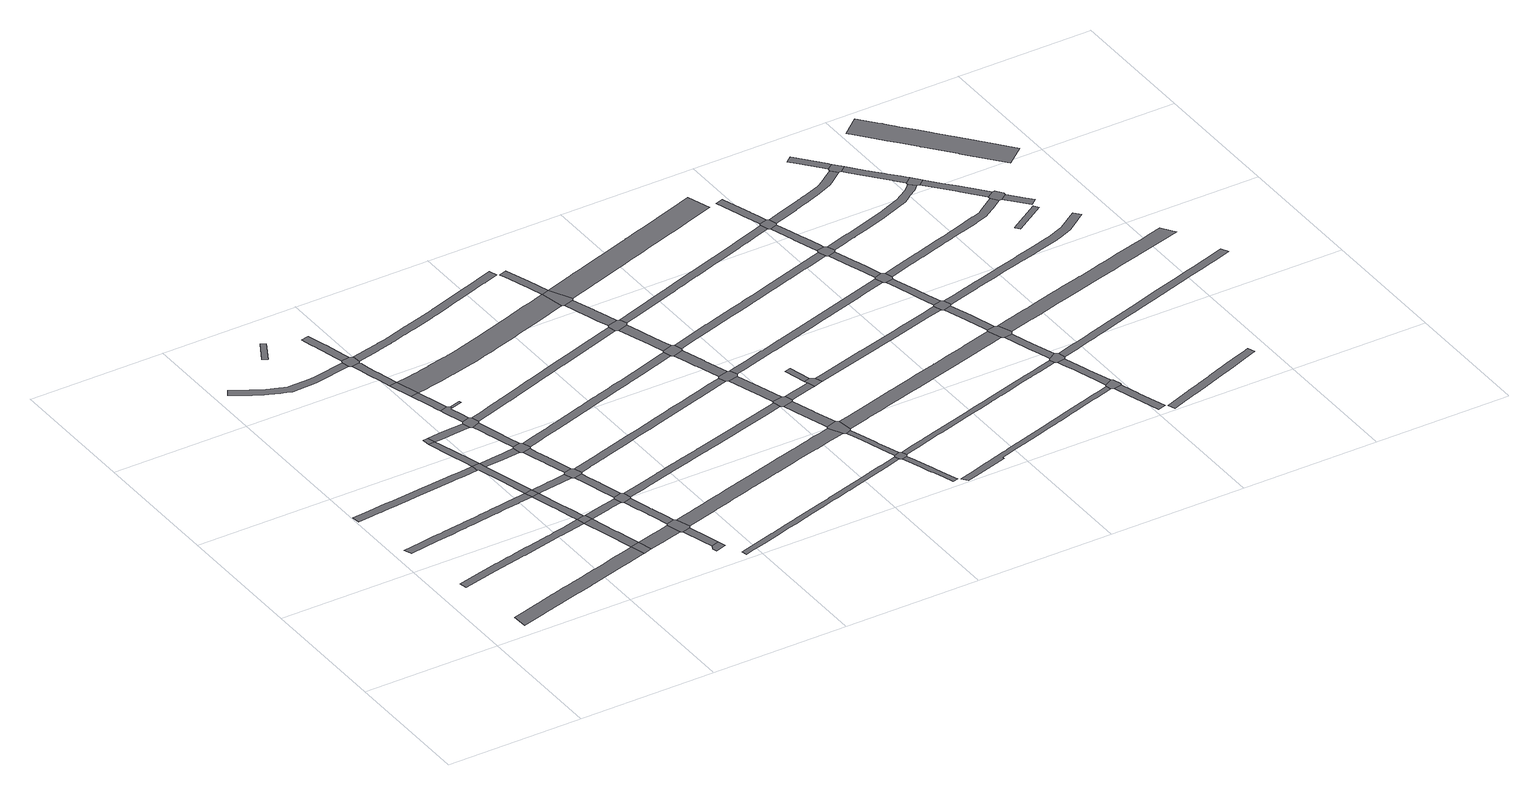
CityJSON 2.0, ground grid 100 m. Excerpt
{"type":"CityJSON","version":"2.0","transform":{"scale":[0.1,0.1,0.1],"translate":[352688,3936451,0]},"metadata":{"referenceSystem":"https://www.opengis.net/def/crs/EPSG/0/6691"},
"CityObjects":{
"road1":{"type":"Road","attributes":{"RoadStructureAttribute.sectionType":"1"},"geometry":[{"type":"MultiSurface","lod":"1","boundaries":[[[0,1,2,3,4,5,6,7,8,9,10,11,12,13,14,15,16,17,18,19,20,21,22,23,24,25,26,27,28,29,30,31,32,33,34,35,36,37,38,39,40,41,42,43,44,45,46]]]}]},
"road2":{"type":"Road","attributes":{"RoadStructureAttribute.sectionType":"1"},"geometry":[{"type":"MultiSurface","lod":"1","boundaries":[[[47,48,49,50,51,52,53,54,55,56,57,58,59,60,61,62,63,64,65,66,67,68,69,70,71,72,73,74,75,76,77,78,79,80,81,82]]]}]},
"road3":{"type":"Road","attributes":{"RoadStructureAttribute.sectionType":"1"},"geometry":[{"type":"MultiSurface","lod":"1","boundaries":[[[83,84,85,86,87,88,89,90,91,92,93,94,95,96,97,98,99,100,101,102,103,104,105,106,107,108,109,110,111,112,113,114,115,116,117,118,119,120,121,122,123,124,125,126]]]}]},
"road4":{"type":"Road","attributes":{"RoadStructureAttribute.sectionType":"1"},"geometry":[{"type":"MultiSurface","lod":"1","boundaries":[[[127,128,129,130,131,132,133,134,135,136,137,138,139,140,141,142,143,144,145,146,147,148,149,150,151,152,153,154,155,156,157,158,159,160,161,162,163,164]]]}]},
"road5":{"type":"Road","attributes":{"RoadStructureAttribute.sectionType":"1"},"geometry":[{"type":"MultiSurface","lod":"1","boundaries":[[[165,166,167,168,169,170,171,172,173,174,175,176,177,178,179,180,181,182,183,184,185,186,187,188,189,190,191]]]}]},
"road6":{"type":"Road","geometry":[{"type":"MultiSurface","lod":"1","boundaries":[[[20,19,192,193]]]}]},
"road7":{"type":"Road","attributes":{"RoadStructureAttribute.sectionType":"1"},"geometry":[{"type":"MultiSurface","lod":"1","boundaries":[[[194,195,196,20,193,197,198,199,200,81]]]}]},
"road8":{"type":"Road","geometry":[{"type":"MultiSurface","lod":"1","boundaries":[[[82,81,200,201,202]]]}]},
"road9":{"type":"Road","attributes":{"RoadStructureAttribute.sectionType":"1"},"geometry":[{"type":"MultiSurface","lod":"1","boundaries":[[[102,203,204,205,82,202,206,207,208]]]}]},
"road10":{"type":"Road","geometry":[{"type":"MultiSurface","lod":"1","boundaries":[[[209,103,102,208,210]]]}]},
"road11":{"type":"Road","attributes":{"RoadStructureAttribute.sectionType":"1"},"geometry":[{"type":"MultiSurface","lod":"1","boundaries":[[[211,164,163,212,213,214,215,209,210,216,217,218]]]}]},
"road12":{"type":"Road","attributes":{"RoadStructureAttribute.sectionType":"1"},"geometry":[{"type":"MultiSurface","lod":"1","boundaries":[[[219,220,221,222,164,211,223,224,225,226]]]}]},
"road13":{"type":"Road","geometry":[{"type":"MultiSurface","lod":"1","boundaries":[[[227,219,226,228]]]}]},
"road14":{"type":"Road","attributes":{"RoadStructureAttribute.sectionType":"1"},"geometry":[{"type":"MultiSurface","lod":"1","boundaries":[[[229,230,231,232]]]}]},
"road15":{"type":"Road","attributes":{"RoadStructureAttribute.sectionType":"1"},"geometry":[{"type":"MultiSurface","lod":"1","boundaries":[[[233,234,235,193,192,236,237,238,239,240,241,242]]]}]},
"road16":{"type":"Road","attributes":{"RoadStructureAttribute.sectionType":"1"},"geometry":[{"type":"MultiSurface","lod":"1","boundaries":[[[243,244,201,200,245,246,247,248]]]}]},
"road17":{"type":"Road","attributes":{"RoadStructureAttribute.sectionType":"1"},"geometry":[{"type":"MultiSurface","lod":"1","boundaries":[[[208,249,250,251,252,253,254,255,256,257,258,259,260,210]]]}]},
"road18":{"type":"Road","geometry":[{"type":"MultiSurface","lod":"1","boundaries":[[[261,262,263,264,211,218,265,266,267,268]]]}]},
"road19":{"type":"Road","attributes":{"RoadStructureAttribute.sectionType":"1"},"geometry":[{"type":"MultiSurface","lod":"1","boundaries":[[[269,270,271,272,273,274,275,276,228,226]]]}]},
"road20":{"type":"Road","geometry":[{"type":"MultiSurface","lod":"1","boundaries":[[[277,278,279,280,281,282]]]}]},
"road21":{"type":"Road","attributes":{"RoadStructureAttribute.sectionType":"1"},"geometry":[{"type":"MultiSurface","lod":"1","boundaries":[[[283,284,285,286,287,280,279]]]}]},
"road22":{"type":"Road","geometry":[{"type":"MultiSurface","lod":"1","boundaries":[[[241,286,285,288,289,290,291,242]]]}]},
"road23":{"type":"Road","attributes":{"RoadStructureAttribute.sectionType":"1"},"geometry":[{"type":"MultiSurface","lod":"1","boundaries":[[[290,292,293,294,295,296,297,298,299,300,301,302,303,304,305,306,307,308,309,310,311,291]]]}]},
"road24":{"type":"Road","geometry":[{"type":"MultiSurface","lod":"1","boundaries":[[[301,300,312,313,314,315,243,248]]]}]},
"road25":{"type":"Road","attributes":{"RoadStructureAttribute.sectionType":"1"},"geometry":[{"type":"MultiSurface","lod":"1","boundaries":[[[314,316,317,318,319,320,321,322,323,324,315]]]}]},
"road26":{"type":"Road","geometry":[{"type":"MultiSurface","lod":"1","boundaries":[[[319,325,326,327,328,254,253,320]]]}]},
"road27":{"type":"Road","attributes":{"RoadStructureAttribute.sectionType":"1"},"geometry":[{"type":"MultiSurface","lod":"1","boundaries":[[[329,330,331,332,333,328,327,334,335,336,337,338,339]]]}]},
"road28":{"type":"Road","geometry":[{"type":"MultiSurface","lod":"1","boundaries":[[[340,339,338,341,342,343,344,261,268]]]}]},
"road29":{"type":"Road","attributes":{"RoadStructureAttribute.sectionType":"1"},"geometry":[{"type":"MultiSurface","lod":"1","boundaries":[[[345,346,347,348,349,350,351,352,353,354,355,356,344,343]]]}]},
"road30":{"type":"Road","geometry":[{"type":"MultiSurface","lod":"1","boundaries":[[[357,358,359,274,273,352,351,360]]]}]},
"road31":{"type":"Road","geometry":[{"type":"MultiSurface","lod":"1","boundaries":[[[361,362,359,358,363,364,365,366,367]]]}]},
"road32":{"type":"Road","attributes":{"RoadStructureAttribute.sectionType":"1"},"geometry":[{"type":"MultiSurface","lod":"1","boundaries":[[[368,369,370,371,372,373,374,361,367]]]}]},
"road33":{"type":"Road","geometry":[{"type":"MultiSurface","lod":"1","boundaries":[[[371,375,376,372]]]}]},
"road34":{"type":"Road","attributes":{"RoadStructureAttribute.sectionType":"1"},"geometry":[{"type":"MultiSurface","lod":"1","boundaries":[[[377,378,379,380,381,382,383,384,385,386,387,388,389,390,376,375]]]}]},
"road35":{"type":"Road","geometry":[{"type":"MultiSurface","lod":"1","boundaries":[[[383,391,392,393,394,395,396,191,190,384]]]}]},
"road36":{"type":"Road","attributes":{"RoadStructureAttribute.sectionType":"1"},"geometry":[{"type":"MultiSurface","lod":"1","boundaries":[[[397,398,399,400,401,402,403,404,405,406,407,408,409,396,395]]]}]},
"road37":{"type":"Road","geometry":[{"type":"MultiSurface","lod":"1","boundaries":[[[365,410,411,366]]]}]},
"road38":{"type":"Road","attributes":{"RoadStructureAttribute.sectionType":"1"},"geometry":[{"type":"MultiSurface","lod":"1","boundaries":[[[412,413,414,415,416,417,418,419,420,421,422,423,424,425,426,427,428,429,430,431,432,433,434,435,436,437,438,439,440,441,442,375,371,443,444,445,446,447,448,449,450,451,452,453,454,455,456,457,458,459,460,461,462,463,464,465,466,467]]]}]},
"road39":{"type":"Road","attributes":{"RoadStructureAttribute.sectionType":"1"},"geometry":[{"type":"MultiSurface","lod":"1","boundaries":[[[468,469,470,471,472,473,474,475,476,477,478,479,480,481,482,483,484,485,486,487,488,489,490,491,492,493,494,495,496,497,498,499,500,501,502,503,357,360]]]}]},
"road40":{"type":"Road","attributes":{"RoadStructureAttribute.sectionType":"1"},"geometry":[{"type":"MultiSurface","lod":"1","boundaries":[[[504,505,506,507,508,509,510,511,512,513,514,515,516,517,518,519,520,521,522,523,524,525,526,527,528,529,530,531,532,533,534,535,536,537,538,539,540,541,542,543,342,341]]]}]},
"road41":{"type":"Road","attributes":{"RoadStructureAttribute.sectionType":"1"},"geometry":[{"type":"MultiSurface","lod":"1","boundaries":[[[544,545,546,547,548,549,550,551,552,553,554,555,556,557,558,559,326,325,560,561,562,563,564,565,566,567,568,569,570,571,572,573,574,575,576,577,578,579,580,581,582]]]}]},
"road42":{"type":"Road","attributes":{"RoadStructureAttribute.sectionType":"1"},"geometry":[{"type":"MultiSurface","lod":"1","boundaries":[[[312,583,584,585,586,587,588,589,590,591,592,593,594,595,596,597,598,599,600,601,602,603,604,605,606,607,608,609,610,611,612,613,614,615,616,617,618,313]]]}]},
"road43":{"type":"Road","attributes":{"RoadStructureAttribute.sectionType":"1"},"geometry":[{"type":"MultiSurface","lod":"1","boundaries":[[[619,620,621,622,623,624,625,626,627,628,629,630,631,632,633,634,635,636,637,638,639,393,392,640,641,642,643,644,645,646,647,648,649,650,651,652,653,654,655,656,657,658,659,660,661,662,663,664,665]]]}]},
"road44":{"type":"Road","attributes":{"RoadStructureAttribute.sectionType":"1"},"geometry":[{"type":"MultiSurface","lod":"1","boundaries":[[[666,667,668,669,670,671,672,673,674,675,676,677,678,679,680,681,682,683,684,685,686,687,688,689,690,691,692,693,694,695,289,288,696,697,698,699,700,701,702,703,704,705,706,707,708,709,710,711,712,713,714,715,716,717,718,719,720,721]]]}]},
"road45":{"type":"Road","attributes":{"RoadStructureAttribute.sectionType":"1"},"geometry":[{"type":"MultiSurface","lod":"1","boundaries":[[[722,723,724,725,726,727,728,729,730,731,732,733,734,735,736,737,738,739,740,741,742,743,744,745,746,747,748,749,750,751,752,753,754,755,756,757,758,759,760,761,762,763,764,765,766,767,768]]]}]},
"road46":{"type":"Road","attributes":{"RoadStructureAttribute.sectionType":"1"},"geometry":[{"type":"MultiSurface","lod":"1","boundaries":[[[769,770,771,772,773,774,775,776,777,467,778]]]}]},
"road47":{"type":"Road","attributes":{"RoadStructureAttribute.sectionType":"1"},"geometry":[{"type":"MultiSurface","lod":"1","boundaries":[[[779,780,781,782,783,784,785,786,787,788,789,790,791,792,793]]]}]},
"road48":{"type":"Road","geometry":[{"type":"MultiSurface","lod":"1","boundaries":[[[792,794,778,467,466,793]]]}]},
"road49":{"type":"Road","geometry":[{"type":"MultiSurface","lod":"1","boundaries":[[[785,784,486,485,795,796,797,798]]]}]},
"road50":{"type":"Road","attributes":{"RoadStructureAttribute.sectionType":"1"},"geometry":[{"type":"MultiSurface","lod":"1","boundaries":[[[799,800,801,802,803,804,805,806,796,795,807,808,809]]]}]},
"road51":{"type":"Road","geometry":[{"type":"MultiSurface","lod":"1","boundaries":[[[810,799,809,522,521,811,812,813]]]}]},
"road52":{"type":"Road","attributes":{"RoadStructureAttribute.sectionType":"1"},"geometry":[{"type":"MultiSurface","lod":"1","boundaries":[[[814,815,816,817,818,819,820,821,822,823,812,811]]]}]},
"road53":{"type":"Road","geometry":[{"type":"MultiSurface","lod":"1","boundaries":[[[581,824,825,826,827,819,818,582]]]}]},
"road54":{"type":"Road","attributes":{"RoadStructureAttribute.sectionType":"1"},"geometry":[{"type":"MultiSurface","lod":"1","boundaries":[[[828,825,824,829,830,831,832,833]]]}]},
"road55":{"type":"Road","geometry":[{"type":"MultiSurface","lod":"1","boundaries":[[[834,835,833,832,602,601,836,837]]]}]},
"road56":{"type":"Road","geometry":[{"type":"MultiSurface","lod":"1","boundaries":[[[838,839,840,841,842,843,666,721]]]}]},
"road57":{"type":"Road","attributes":{"RoadStructureAttribute.sectionType":"1"},"geometry":[{"type":"MultiSurface","lod":"1","boundaries":[[[844,845,837,836,846,847,848,849,850,851,852,853,843,842]]]}]},
"road58":{"type":"Road","attributes":{"RoadStructureAttribute.sectionType":"1"},"geometry":[{"type":"MultiSurface","lod":"1","boundaries":[[[854,855,856,857,858,839,838,859,860,861,862,863,864,865]]]}]},
"road59":{"type":"Road","geometry":[{"type":"MultiSurface","lod":"1","boundaries":[[[866,865,864,745,744,867,868,869]]]}]},
"road60":{"type":"Road","attributes":{"RoadStructureAttribute.sectionType":"1"},"geometry":[{"type":"MultiSurface","lod":"1","boundaries":[[[867,870,871,872,873,874,875,876,877,878,879,880,881,868]]]}]},
"road61":{"type":"Road","attributes":{"RoadStructureAttribute.sectionType":"1"},"geometry":[{"type":"MultiSurface","lod":"1","boundaries":[[[882,883,884,885,886,887,835,834]]]}]},
"road62":{"type":"Road","geometry":[{"type":"MultiSurface","lod":"1","boundaries":[[[888,889,890,891]]]}]},
"road63":{"type":"Road","geometry":[{"type":"MultiSurface","lod":"1","boundaries":[[[885,884,892,893,888,891]]]}]},
"road64":{"type":"Road","attributes":{"RoadStructureAttribute.sectionType":"1"},"geometry":[{"type":"MultiSurface","lod":"1","boundaries":[[[894,895,896,897,898,899,900,901,902,903,904,905,906,907,908,909,910,911,912,913,914,915,916,917,918,919,920,921,922,778,794,923,924,925,926,927,928,929,930,931,932,933,934,935,936,937,938,939,940,941,942,943]]]}]},
"road65":{"type":"Road","attributes":{"RoadStructureAttribute.sectionType":"1"},"geometry":[{"type":"MultiSurface","lod":"1","boundaries":[[[797,944,945,946,947,948,949,950,951,952,953,954,955,956,957,958,959,960,961,962,963,964,965,966,967,968,969,970,971,972,973,974,975,976,977,978,979,980,981,982,983,984,985,986,987,988,798]]]}]},
"road66":{"type":"Road","attributes":{"RoadStructureAttribute.sectionType":"1"},"geometry":[{"type":"MultiSurface","lod":"1","boundaries":[[[989,990,991,992,993,994,995,996,997,998,999,1000,1001,1002,1003,1004,1005,1006,1007,1008,1009,1010,1011,1012,1013,1014,1015,1016,1017,1018,1019,1020,1021,1022,1023,1024,1025,1026,1027,810,813]]]}]},
"road67":{"type":"Road","attributes":{"RoadStructureAttribute.sectionType":"1"},"geometry":[{"type":"MultiSurface","lod":"1","boundaries":[[[1028,1029,1030,1031,1032,1033,1034,1035,1036,827,826,1037,1038,1039,1040,1041,1042,1043,1044,1045,1046,1047,1048,1049,1050,1051]]]}]},
"road68":{"type":"Road","attributes":{"RoadStructureAttribute.sectionType":"1"},"geometry":[{"type":"MultiSurface","lod":"1","boundaries":[[[1052,1053,1054,1055,1056,1057,1058,1059,1060,1061,1062,1063,1064,1065,1066,1067,1068,841,840,1069,1070,1071,1072,1073,1074,1075,1076,1077,1078,1079,1080,1081,1082,1083,1084,1085,1086,1087,1088,1089,1090]]]}]},
"road69":{"type":"Road","attributes":{"RoadStructureAttribute.sectionType":"1"},"geometry":[{"type":"MultiSurface","lod":"1","boundaries":[[[1091,1092,1093,1094,1095,1096,1097,1098,1099,1100,1101,1102,1103,1104,1105,1106,1107,1108,1109,866,869,1110,1111,1112,1113,1114,1115,1116,1117,1118,1119,1120,1121,1122,1123,1124,1125,1126,1127,1128,1129,1130,1131]]]}]},
"road70":{"type":"Road","attributes":{"RoadStructureAttribute.sectionType":"1"},"geometry":[{"type":"MultiSurface","lod":"1","boundaries":[[[1132,1133,1134,1135,1136,1137,1138,1139,1140,1141,1142,1143,1144,1145,1146,1147,1148,1149,1150,1151,1152,1153,1154,1155,1156,1157,1158,1159,1160,1161,1162,1163,1164,1165,1166,1167,1168,1169,1170,1171,1172,1173,1174,1175,1176,1177,1178,1179,1180,1181,1182,1183,1184,1185,1186]]]}]},
"road71":{"type":"Road","attributes":{"RoadStructureAttribute.sectionType":"1"},"geometry":[{"type":"MultiSurface","lod":"1","boundaries":[[[1187,1188,1189,1190,1191,1192,1193,1194,1195,1196,1197,1198,1199,1200,1201,1202,1203,1204,1205,1206,1207,1208,1209,1210,893,892]]]}]},
"road72":{"type":"Road","attributes":{"RoadStructureAttribute.sectionType":"1"},"geometry":[{"type":"MultiSurface","lod":"1","boundaries":[[[1211,1212,1213,1214,1215,1216,1217,1218,1219,1220,1221,1222,1223,1224,1225]]]}]},
"road73":{"type":"Road","geometry":[{"type":"MultiSurface","lod":"1","boundaries":[[[1226,1227,1217,1216,968,967,1228,1229]]]}]},
"road74":{"type":"Road","attributes":{"RoadStructureAttribute.sectionType":"1"},"geometry":[{"type":"MultiSurface","lod":"1","boundaries":[[[1230,1231,1232,1233,1229,1228,1234,1235,1236,1237,1238]]]}]},
"road75":{"type":"Road","geometry":[{"type":"MultiSurface","lod":"1","boundaries":[[[1237,1239,1012,1011,1240,1241,1242,1243,1238]]]}]},
"road76":{"type":"Road","attributes":{"RoadStructureAttribute.sectionType":"1"},"geometry":[{"type":"MultiSurface","lod":"1","boundaries":[[[1244,1245,1246,1241,1240,1247,1248,1249,1250,1251]]]}]},
"road77":{"type":"Road","geometry":[{"type":"MultiSurface","lod":"1","boundaries":[[[1252,1251,1250,1028,1051,1253,1254,1255,1256]]]}]},
"road78":{"type":"Road","attributes":{"RoadStructureAttribute.sectionType":"1"},"geometry":[{"type":"MultiSurface","lod":"1","boundaries":[[[1257,1258,1259,1260,1261,1254,1253,1262,1263,1264,1265,1266]]]}]},
"road79":{"type":"Road","geometry":[{"type":"MultiSurface","lod":"1","boundaries":[[[1195,1194,1267,1268,1269,1270,1271,1257,1266]]]}]},
"road80":{"type":"Road","attributes":{"RoadStructureAttribute.sectionType":"1"},"geometry":[{"type":"MultiSurface","lod":"1","boundaries":[[[1272,1273,1274,1268,1267,1275,1276,1277,1278,1279]]]}]},
"road81":{"type":"Road","attributes":{"RoadStructureAttribute.sectionType":"1"},"geometry":[{"type":"MultiSurface","lod":"1","boundaries":[[[1280,1281,1282,1283,1284,1285,1286,1287,1288,1289]]]}]},
"road82":{"type":"Road","geometry":[{"type":"MultiSurface","lod":"1","boundaries":[[[1089,1283,1282,1290,1291,1292,1272,1279,1090]]]}]},
"road83":{"type":"Road","attributes":{"RoadStructureAttribute.sectionType":"1"},"geometry":[{"type":"MultiSurface","lod":"1","boundaries":[[[1293,1294,1295,1296,1297,1298,1299,1300,1301,1302,1303,1304,1305,1306,1307,1308,1309,1310,1311,1312]]]}]},
"road84":{"type":"Road","geometry":[{"type":"MultiSurface","lod":"1","boundaries":[[[1311,1313,1314,1315,1289,1288,1091,1131,1316,1312]]]}]},
"road85":{"type":"Road","geometry":[{"type":"MultiSurface","lod":"1","boundaries":[[[1317,1303,1302,1162,1161,1318,1319,1320]]]}]},
"road86":{"type":"Road","attributes":{"RoadStructureAttribute.sectionType":"1"},"geometry":[{"type":"MultiSurface","lod":"1","boundaries":[[[1321,1322,1323,1324,1325,1326,1319,1318]]]}]},
"road87":{"type":"Road","attributes":{"RoadStructureAttribute.sectionType":"1"},"geometry":[{"type":"MultiSurface","lod":"1","boundaries":[[[1327,1328,1329,1330,1331,1332,1333,1334,1335,1336,1337,1338,1339,1340,1227,1226,1341,1342,1343,1344,1345,1346,1347,1348,1349,1350,1351,1352,1353,1354,1355]]]}]},
"road88":{"type":"Road","attributes":{"RoadStructureAttribute.sectionType":"1"},"geometry":[{"type":"MultiSurface","lod":"1","boundaries":[[[1356,1357,1358,1359,1360,1361,1362,1363,1364,1365,1366,1367,1368,1369,1370,1371,1243,1242,1372,1373,1374,1375,1376,1377,1378,1379,1380,1381,1382,1383,1384,1385,1386,1387]]]}]},
"road89":{"type":"Road","attributes":{"RoadStructureAttribute.sectionType":"1"},"geometry":[{"type":"MultiSurface","lod":"1","boundaries":[[[1388,1389,1390,1391,1392,1393,1394,1395,1396,1397,1398,1399,1400,1401,1402,1403,1404,1405,1406,1407,1408,1409,1410,1411,1412,1413,1414,1415]]]}]},
"road90":{"type":"Road","attributes":{"RoadStructureAttribute.sectionType":"1"},"geometry":[{"type":"MultiSurface","lod":"1","boundaries":[[[1416,1417,1418,1419,1420,1421,1422,1423,1424,1425,1426,1427,1428,1429,1430,1431,1432,1433,1434,1435,1436,1437,1438,1439,1440,1441,1442,1443,1444,1445,1446,1447,1448,1449,1450,1451,1452,1453,1454,1455,1456,1457,1458,1459,1460,1461,1256,1255]]]}]},
"road91":{"type":"Road","attributes":{"RoadStructureAttribute.sectionType":"1"},"geometry":[{"type":"MultiSurface","lod":"1","boundaries":[[[1462,1463,1464,1465,1466,1467]]]}]},
"road92":{"type":"Road","attributes":{"RoadStructureAttribute.sectionType":"1"},"geometry":[{"type":"MultiSurface","lod":"1","boundaries":[[[1269,1468,1469,1470,1471,1472,1473,1474,1475,1476,1477,1478,1479,1480,1481,1482,1483,1484,1485,1486,1487,1488,1489,1490,1491,1492,1493,1494,1495,1496,1497,1498,1499,1500,1501,1502,1503,1504,1505,1506,1507,1270]]]}]},
"road93":{"type":"Road","geometry":[{"type":"MultiSurface","lod":"1","boundaries":[[[1355,1354,1508,1509,1510,1462,1467]]]}]},
"road94":{"type":"Road","attributes":{"RoadStructureAttribute.sectionType":"1"},"geometry":[{"type":"MultiSurface","lod":"1","boundaries":[[[1291,1511,1512,1513,1514,1515,1516,1517,1518,1519,1520,1521,1522,1523,1524,1525,1526,1527,1528,1529,1530,1531,1532,1533,1534,1535,1536,1537,1538,1539,1540,1541,1542,1543,1544,1545,1546,1547,1548,1549,1550,1551,1552,1553,1554,1555,1556,1557,1558,1559,1560,1561,1562,1563,1564,1565,1566,1567,1292]]]}]},
"road95":{"type":"Road","attributes":{"RoadStructureAttribute.sectionType":"1"},"geometry":[{"type":"MultiSurface","lod":"1","boundaries":[[[1568,1569,1570,1571,1572,1573,1574,1575,1576,1509,1508,1577,1578,1579,1580,1581,1582,1583]]]}]},
"road96":{"type":"Road","attributes":{"RoadStructureAttribute.sectionType":"1"},"geometry":[{"type":"MultiSurface","lod":"1","boundaries":[[[1584,1585,1586,1587,1588,1589,1590,1591,1592,1593,1594,1595,1596,1597,1598,1599,1600,1601,1602,1603,1314,1313,1604,1605,1606,1607,1608,1609,1610,1611,1612,1613,1614,1615,1616,1617,1618,1619,1620,1621,1622,1623,1624,1625,1626,1627,1628]]]}]},
"road97":{"type":"Road","geometry":[{"type":"MultiSurface","lod":"1","boundaries":[[[1582,1629,1356,1387,1630,1631,1583]]]}]},
"road98":{"type":"Road","attributes":{"RoadStructureAttribute.sectionType":"1"},"geometry":[{"type":"MultiSurface","lod":"1","boundaries":[[[1632,1633,1634,1631,1630,1635,1636,1637,1638]]]}]},
"road99":{"type":"Road","attributes":{"RoadStructureAttribute.sectionType":"1"},"geometry":[{"type":"MultiSurface","lod":"1","boundaries":[[[1639,1640,1641,1642,1643,1644]]]}]},
"road100":{"type":"Road","geometry":[{"type":"MultiSurface","lod":"1","boundaries":[[[1637,1437,1436,1645,1646,1647,1648,1638]]]}]},
"road101":{"type":"Road","attributes":{"RoadStructureAttribute.sectionType":"1"},"geometry":[{"type":"MultiSurface","lod":"1","boundaries":[[[1649,1650,1646,1645,1651,1652]]]}]},
"road102":{"type":"Road","attributes":{"RoadStructureAttribute.sectionType":"1"},"geometry":[{"type":"MultiSurface","lod":"1","boundaries":[[[1653,1654,1655,1656,1657,1658,1659,1660,1661,1662,1663,1664,1665,1666,1667,1668,1669,1670,1671,1672,1673,1674,1675,1676,1677,1678,1679,1680,1681,1682,1683,1684,1685,1686,1687,1688,1689,1690,1691,1692]]]}]}
},
"vertices":[
[455,155,0],[463,157,0],[540,178,0],[552,181,0],[615,198,0],[620,200,0],[755,236,0],[766,239,0],[783,244,0],[882,270,0],[883,271,0],[911,278,0],[971,294,0],[1028,310,0],[1159,346,0],[1179,352,0],[1219,362,0],[1273,377,0],[1353,399,0],[1361,401,0],[1332,507,0],[1312,502,0],[1245,483,0],[1165,462,0],[1152,458,0],[1150,458,0],[1065,434,0],[1001,417,0],[992,415,0],[972,410,0],[917,395,0],[913,394,0],[852,377,0],[802,363,0],[798,362,0],[752,350,0],[745,348,0],[718,340,0],[629,316,0],[614,312,0],[538,291,0],[532,290,0],[511,284,0],[459,270,0],[360,243,0],[270,218,0],[274,105,0],
[1104,936,0],[1102,936,0],[1089,933,0],[1004,914,0],[1003,913,0],[978,907,0],[941,900,0],[911,894,0],[788,868,0],[769,864,0],[767,864,0],[758,862,0],[681,846,0],[674,844,0],[636,836,0],[598,827,0],[576,822,0],[521,810,0],[494,804,0],[471,798,0],[359,772,0],[180,728,0],[190,673,0],[453,733,0],[688,786,0],[702,789,0],[708,790,0],[858,824,0],[948,844,0],[963,847,0],[977,851,0],[1026,859,0],[1027,859,0],[1086,872,0],[1225,901,0],[1209,961,0],
[317,1223,0],[436,1240,0],[438,1241,0],[510,1251,0],[531,1254,0],[551,1257,0],[583,1262,0],[623,1268,0],[699,1279,0],[716,1281,0],[777,1291,0],[797,1294,0],[803,1295,0],[816,1296,0],[899,1309,0],[908,1310,0],[983,1319,0],[994,1321,0],[997,1321,0],[1107,1339,0],[1087,1396,0],[984,1380,0],[983,1380,0],[965,1378,0],[915,1370,0],[889,1366,0],[807,1355,0],[784,1351,0],[716,1341,0],[687,1337,0],[633,1329,0],[605,1325,0],[584,1322,0],[571,1320,0],[518,1312,0],[418,1297,0],[388,1293,0],[364,1289,0],[321,1283,0],[267,1275,0],[229,1269,0],[226,1269,0],[86,1248,0],[107,1192,0],
[946,1836,0],[935,1835,0],[928,1835,0],[881,1830,0],[824,1824,0],[812,1823,0],[740,1816,0],[655,1807,0],[618,1804,0],[575,1799,0],[541,1796,0],[466,1788,0],[339,1775,0],[319,1773,0],[276,1768,0],[186,1759,0],[114,1751,0],[9,1740,0],[15,1682,0],[130,1694,0],[180,1699,0],[197,1701,0],[230,1704,0],[258,1707,0],[267,1708,0],[319,1713,0],[336,1715,0],[390,1720,0],[412,1722,0],[480,1729,0],[621,1744,0],[770,1759,0],[778,1760,0],[804,1763,0],[833,1766,0],[868,1770,0],[975,1782,0],[971,1839,0],
[690,3254,0],[636,3244,0],[476,3243,0],[468,3245,0],[416,3263,0],[415,3263,0],[332,3292,0],[324,3295,0],[249,3341,0],[244,3344,0],[242,3345,0],[121,3417,0],[89,3364,0],[157,3323,0],[209,3293,0],[222,3284,0],[255,3265,0],[260,3262,0],[288,3245,0],[315,3235,0],[389,3207,0],[405,3200,0],[451,3184,0],[464,3179,0],[643,3185,0],[923,3238,0],[908,3296,0],
[1428,420,0],[1400,526,0],
[1274,723,0],[1279,705,0],[1328,525,0],[1379,601,0],[1353,699,0],[1347,722,0],[1294,917,0],
[1278,976,0],[1269,974,0],
[1155,1161,0],[1158,1150,0],[1192,1024,0],[1241,1073,0],[1216,1161,0],[1163,1348,0],
[1091,1396,0],[1146,1404,0],
[1028,1843,0],[987,1783,0],[1039,1589,0],[1041,1581,0],[1073,1463,0],[1118,1504,0],[1093,1596,0],[1040,1786,0],
[873,2202,0],[922,2022,0],[922,2021,0],[956,1895,0],[1001,1935,0],[974,2026,0],[932,2169,0],[921,2207,0],
[867,2262,0],[905,2265,0],
[494,3600,0],[529,3581,0],[616,3738,0],[581,3759,0],
[1585,576,0],[1536,563,0],[1492,551,0],[1523,445,0],[1539,450,0],[1556,454,0],[1566,457,0],[1592,464,0],[1690,491,0],[1661,597,0],
[1538,1037,0],[1410,1007,0],[1397,941,0],[1427,949,0],[1479,962,0],[1553,980,0],
[1177,1349,0],[1179,1350,0],[1306,1369,0],[1352,1376,0],[1438,1390,0],[1420,1447,0],[1342,1435,0],[1333,1434,0],[1290,1427,0],[1284,1427,0],[1255,1422,0],[1161,1407,0],
[1304,1873,0],[1172,1858,0],[1169,1857,0],[1042,1845,0],[1058,1788,0],[1176,1801,0],[1185,1801,0],[1313,1814,0],
[944,2207,0],[993,2210,0],[1074,2217,0],[1075,2217,0],[1199,2229,0],[1182,2288,0],[1061,2279,0],[994,2274,0],
[1792,186,0],[1850,206,0],[1833,264,0],[1775,244,0],[1760,213,0],[1769,179,0],
[1826,285,0],[1807,352,0],[1766,496,0],[1706,479,0],[1753,318,0],
[1777,516,0],[1743,619,0],[1729,630,0],[1671,614,0],
[1709,700,0],[1683,795,0],[1679,808,0],[1678,809,0],[1677,815,0],[1666,851,0],[1656,885,0],[1651,902,0],[1628,984,0],[1570,969,0],[1598,865,0],[1599,863,0],[1600,857,0],[1602,852,0],[1613,818,0],[1620,793,0],[1621,791,0],[1625,776,0],[1627,771,0],[1642,717,0],
[1636,1000,0],[1621,1057,0],[1606,1068,0],[1547,1054,0],
[1561,1235,0],[1559,1242,0],[1530,1338,0],[1514,1391,0],[1455,1379,0],[1479,1293,0],[1498,1226,0],[1500,1219,0],[1511,1180,0],
[1525,1409,0],[1507,1467,0],[1490,1476,0],[1431,1464,0],
[1358,1721,0],[1378,1652,0],[1383,1633,0],[1390,1612,0],[1415,1523,0],[1441,1649,0],[1439,1656,0],[1436,1667,0],[1408,1765,0],[1394,1816,0],[1335,1803,0],
[1318,1815,0],[1404,1833,0],[1385,1890,0],[1371,1903,0],[1314,1890,0],
[1341,2004,0],[1321,2075,0],[1316,2093,0],[1314,2101,0],[1297,2160,0],[1288,2194,0],[1275,2240,0],[1217,2216,0],[1237,2147,0],[1258,2076,0],[1264,2055,0],[1286,1984,0],
[1269,2314,0],[1252,2323,0],[1194,2306,0],[1285,2256,0],
[1143,2491,0],[1152,2458,0],[1234,2388,0],[1211,2474,0],[1224,2478,0],[1219,2497,0],[1202,2507,0],
[1193,2533,0],[1178,2591,0],[1177,2591,0],[1135,2742,0],[1076,2733,0],[1118,2581,0],[1135,2518,0],
[1082,2916,0],[1023,2907,0],
[1040,3080,0],[1039,3083,0],[1033,3108,0],[1024,3146,0],[1021,3158,0],[1005,3223,0],[1000,3237,0],[940,3226,0],[962,3141,0],[964,3136,0],[980,3072,0],[981,3070,0],[982,3064,0],[1003,2994,0],
[1006,3244,0],[1010,3253,0],[1006,3317,0],[997,3314,0],[978,3324,0],[918,3313,0],
[970,3355,0],[952,3430,0],[930,3517,0],[921,3553,0],[890,3671,0],[831,3656,0],[850,3580,0],[853,3570,0],[860,3540,0],[870,3502,0],[872,3493,0],[876,3479,0],[905,3364,0],
[1307,2500,0],[1302,2519,0],
[2372,3272,0],[2305,3250,0],[2242,3230,0],[2205,3219,0],[2200,3217,0],[2110,3188,0],[2033,3162,0],[2027,3160,0],[1937,3132,0],[1930,3130,0],[1923,3128,0],[1916,3125,0],[1913,3125,0],[1807,3091,0],[1786,3084,0],[1783,3083,0],[1755,3075,0],[1614,3034,0],[1600,3029,0],[1533,3013,0],[1530,3012,0],[1496,3002,0],[1489,3001,0],[1394,2979,0],[1353,2970,0],[1352,2969,0],[1283,2954,0],[1264,2950,0],[1263,2950,0],[1227,2943,0],[1178,2933,0],[1213,2756,0],[1239,2762,0],[1320,2778,0],[1335,2781,0],[1433,2803,0],[1437,2804,0],[1539,2827,0],[1545,2829,0],[1562,2833,0],[1648,2855,0],[1708,2874,0],[1718,2877,0],[1775,2893,0],[1799,2900,0],[1852,2916,0],[1860,2919,0],[1995,2961,0],[2032,2972,0],[2090,2991,0],[2182,3021,0],[2229,3035,0],[2243,3039,0],[2427,3100,0],[2445,3106,0],[2413,3285,0],
[1370,2284,0],[1392,2291,0],[1440,2307,0],[1507,2329,0],[1570,2350,0],[1581,2353,0],[1706,2394,0],[1814,2429,0],[1850,2441,0],[1932,2468,0],[1970,2480,0],[2082,2517,0],[2095,2521,0],[2124,2530,0],[2330,2597,0],[2343,2601,0],[2551,2669,0],[2580,2678,0],[2566,2736,0],[2479,2709,0],[2393,2681,0],[2257,2638,0],[2171,2610,0],[2053,2572,0],[1949,2538,0],[1913,2526,0],[1820,2495,0],[1801,2489,0],[1720,2462,0],[1634,2436,0],[1542,2404,0],[1537,2402,0],[1498,2390,0],[1491,2388,0],[1437,2370,0],[1365,2346,0],
[1480,1856,0],[1527,1871,0],[1529,1872,0],[1570,1885,0],[1666,1914,0],[1733,1935,0],[2015,2024,0],[2022,2026,0],[2070,2040,0],[2131,2059,0],[2230,2089,0],[2330,2120,0],[2333,2121,0],[2364,2131,0],[2488,2169,0],[2491,2170,0],[2586,2200,0],[2724,2243,0],[2706,2301,0],[2663,2288,0],[2422,2213,0],[2420,2213,0],[2298,2175,0],[2240,2157,0],[2202,2145,0],[2196,2143,0],[2091,2111,0],[2080,2107,0],[2052,2099,0],[1958,2069,0],[1951,2067,0],[1919,2057,0],[1915,2056,0],[1686,1985,0],[1683,1984,0],[1641,1971,0],[1608,1960,0],[1589,1954,0],[1552,1943,0],[1471,1917,0],
[2735,1832,0],[2651,1806,0],[2593,1788,0],[2591,1788,0],[2499,1761,0],[2403,1733,0],[2349,1715,0],[2267,1691,0],[2185,1667,0],[2167,1662,0],[2165,1662,0],[2093,1639,0],[1991,1610,0],[1803,1555,0],[1770,1545,0],[1725,1531,0],[1600,1431,0],[1601,1432,0],[1658,1449,0],[1723,1468,0],[1725,1468,0],[1740,1473,0],[1757,1478,0],[1835,1501,0],[1928,1528,0],[1968,1541,0],[1971,1542,0],[2067,1571,0],[2158,1597,0],[2160,1597,0],[2203,1611,0],[2252,1625,0],[2261,1628,0],[2347,1654,0],[2611,1732,0],[2624,1736,0],[2804,1789,0],[2863,1806,0],[2846,1863,0],
[1747,1031,0],[1826,1053,0],[1837,1056,0],[1932,1082,0],[2010,1103,0],[2012,1104,0],[2090,1125,0],[2168,1146,0],[2218,1160,0],[2311,1185,0],[2325,1189,0],[2386,1206,0],[2457,1225,0],[2466,1228,0],[2578,1258,0],[2652,1279,0],[2766,1310,0],[2880,1341,0],[3004,1375,0],[2988,1433,0],[2933,1418,0],[2539,1310,0],[2309,1247,0],[2293,1243,0],[2281,1239,0],[2197,1217,0],[2176,1211,0],[2155,1206,0],[2083,1186,0],[2065,1181,0],[1996,1162,0],[1970,1155,0],[1948,1149,0],[1930,1144,0],[1919,1141,0],[1790,1105,0],
[2266,3687,0],[2148,3649,0],[2044,3615,0],[2041,3614,0],[2038,3613,0],[1952,3584,0],[1890,3565,0],[1810,3539,0],[1748,3518,0],[1729,3512,0],[1712,3507,0],[1640,3485,0],[1484,3439,0],[1472,3435,0],[1314,3389,0],[1290,3382,0],[1276,3377,0],[1218,3364,0],[1216,3363,0],[1114,3340,0],[1102,3338,0],[1176,3291,0],[1181,3293,0],[1275,3315,0],[1292,3319,0],[1296,3321,0],[1314,3326,0],[1330,3331,0],[1406,3353,0],[1427,3359,0],[1485,3376,0],[1510,3383,0],[1658,3425,0],[1674,3430,0],[1684,3434,0],[1738,3451,0],[1828,3480,0],[1911,3507,0],[1929,3513,0],[2002,3537,0],[2057,3555,0],[2087,3566,0],[2090,3566,0],[2168,3591,0],[2174,3593,0],[2179,3595,0],[2285,3630,0],
[3125,1002,0],[3051,982,0],[3023,974,0],[2991,966,0],[2971,960,0],[2961,958,0],[2953,955,0],[2899,940,0],[2823,920,0],[2805,915,0],[2694,884,0],[2690,883,0],[2675,879,0],[2586,854,0],[2540,841,0],[2436,813,0],[2435,813,0],[2422,809,0],[2290,772,0],[2287,771,0],[2232,756,0],[2209,749,0],[2128,727,0],[2113,723,0],[2021,697,0],[1980,685,0],[1902,664,0],[1882,658,0],[1820,640,0],[1746,620,0],[1785,518,0],[2008,579,0],[2047,593,0],[2050,594,0],[2094,605,0],[2134,616,0],[2172,627,0],[2237,645,0],[2280,656,0],[2283,657,0],[2361,680,0],[2389,688,0],[2417,696,0],[2468,709,0],[2490,715,0],[2580,741,0],[2584,742,0],[2689,771,0],[2721,780,0],[2756,790,0],[2792,800,0],[2929,834,0],[2941,836,0],[3067,872,0],[3085,876,0],[3178,901,0],
[1925,47,0],[1981,64,0],[2054,85,0],[2059,86,0],[2076,91,0],[2185,123,0],[2308,159,0],[2366,176,0],[2459,204,0],[2526,223,0],[2610,248,0],[2616,250,0],[2715,279,0],[2751,289,0],[2857,320,0],[2861,321,0],[2925,340,0],[2943,345,0],[3139,403,0],[3149,406,0],[3238,432,0],[3299,450,0],[3322,457,0],[3309,494,0],[3194,460,0],[3179,456,0],[3166,452,0],[3085,428,0],[3073,425,0],[3067,423,0],[2964,393,0],[2835,355,0],[2829,353,0],[2702,316,0],[2698,315,0],[2600,287,0],[2598,286,0],[2500,257,0],[2396,227,0],[2392,226,0],[2379,222,0],[2309,201,0],[2176,163,0],[2175,162,0],[1916,87,0],[1900,82,0],[1908,43,0],
[2415,3471,0],[2411,3485,0],[2409,3491,0],[2360,3638,0],[2303,3621,0],[2327,3546,0],[2351,3472,0],[2357,3456,0],[2358,3453,0],[2470,3304,0],
[2517,2930,0],[2518,2928,0],[2521,2920,0],[2524,2912,0],[2548,2831,0],[2573,2755,0],[2652,2778,0],[2629,2850,0],[2628,2852,0],[2599,2938,0],[2595,2950,0],[2594,2955,0],[2591,2963,0],[2539,3122,0],[2463,3097,0],
[2549,3140,0],
[2601,2671,0],[2677,2697,0],[2690,2715,0],[2672,2771,0],
[2792,2345,0],[2767,2419,0],[2743,2494,0],[2735,2518,0],[2735,2521,0],[2734,2522,0],[2732,2529,0],[2708,2603,0],[2658,2496,0],[2659,2495,0],[2716,2319,0],
[2811,2335,0],[2743,2236,0],[2820,2260,0],[2829,2278,0],
[2775,2138,0],[2797,2065,0],[2800,2059,0],[2800,2058,0],[2857,1881,0],[2934,1902,0],[2876,2082,0],[2875,2085,0],[2874,2089,0],[2872,2095,0],
[2883,1800,0],[2959,1819,0],[2972,1840,0],[2949,1896,0],
[3015,1646,0],[2939,1624,0],[2943,1613,0],[2946,1603,0],[2996,1453,0],[3072,1468,0],
[3111,1401,0],[3090,1457,0],[3021,1364,0],[3099,1383,0],
[3194,890,0],[3233,902,0],[3244,921,0],[3228,1030,0],[3209,1040,0],[3133,1019,0],
[3154,1210,0],[3154,1212,0],[3075,1198,0],[3077,1191,0],[3079,1186,0],[3087,1161,0],[3095,1137,0],[3104,1109,0],[3114,1078,0],[3114,1076,0],
[3333,604,0],[3307,683,0],[3302,698,0],[3297,713,0],[3258,833,0],[3215,833,0],[3225,807,0],[3256,711,0],[3258,702,0],[3288,611,0],[3321,511,0],[3359,522,0],
[3376,515,0],[3340,450,0],[3379,460,0],[3388,476,0],
[3389,305,0],[3408,251,0],[3417,224,0],[3419,217,0],[3449,130,0],[3475,52,0],[3514,63,0],[3484,152,0],[3455,237,0],[3446,262,0],[3428,316,0],[3401,395,0],
[3159,1414,0],[3288,1450,0],[3313,1457,0],[3297,1515,0],[3240,1499,0],[3175,1482,0],
[3333,1554,0],[3292,1716,0],[3248,1705,0],[3289,1543,0],
[3384,1477,0],[3368,1534,0],
[3794,3735,0],[3718,3710,0],[3695,3703,0],[3645,3687,0],[3633,3683,0],[3597,3671,0],[3589,3668,0],[3497,3638,0],[3397,3607,0],[3392,3604,0],[3294,3572,0],[3228,3551,0],[3201,3542,0],[3192,3539,0],[3185,3537,0],[3183,3536,0],[3045,3491,0],[3044,3490,0],[2977,3469,0],[2963,3464,0],[2909,3446,0],[2791,3408,0],[2777,3404,0],[2740,3392,0],[2707,3381,0],[2676,3371,0],[2643,3360,0],[2641,3360,0],[2554,3331,0],[2738,3201,0],[2746,3204,0],[2748,3205,0],[2796,3220,0],[2801,3222,0],[2883,3248,0],[2973,3278,0],[3018,3293,0],[3032,3297,0],[3106,3321,0],[3189,3349,0],[3238,3364,0],[3253,3370,0],[3259,3372,0],[3299,3385,0],[3305,3387,0],[3338,3397,0],[3444,3432,0],[3541,3463,0],[3687,3511,0],[3850,3564,0],
[2759,2739,0],[2849,2768,0],[2950,2802,0],[3036,2831,0],[3126,2859,0],[3130,2860,0],[3196,2882,0],[3222,2891,0],[3309,2920,0],[3319,2923,0],[3362,2937,0],[3365,2938,0],[3442,2963,0],[3505,2984,0],[3520,2989,0],[3549,2999,0],[3607,3018,0],[3692,3045,0],[3771,3072,0],[3795,3079,0],[3830,3091,0],[3834,3092,0],[3901,3114,0],[4032,3158,0],[4015,3215,0],[3979,3203,0],[3953,3194,0],[3900,3176,0],[3817,3150,0],[3749,3127,0],[3661,3098,0],[3564,3066,0],[3552,3063,0],[3447,3028,0],[3356,2998,0],[3343,2994,0],[3303,2980,0],[3232,2957,0],[3120,2921,0],[3091,2912,0],[3025,2890,0],[2935,2860,0],[2848,2832,0],[2762,2802,0],[2723,2789,0],
[2843,2282,0],[2866,2289,0],[2976,2324,0],[3103,2364,0],[3131,2372,0],[3223,2401,0],[3303,2426,0],[3371,2447,0],[3475,2479,0],[3488,2483,0],[3496,2486,0],[3507,2489,0],[3510,2490,0],[3567,2507,0],[3643,2531,0],[3707,2551,0],[3842,2592,0],[3844,2593,0],[3988,2637,0],[3990,2637,0],[4006,2642,0],[4029,2649,0],[4178,2695,0],[4158,2754,0],[4115,2741,0],[3719,2618,0],[3636,2592,0],[3633,2591,0],[3567,2570,0],[3539,2562,0],[3489,2547,0],[3448,2534,0],[3444,2533,0],[3351,2505,0],[3222,2464,0],[3116,2432,0],[3111,2430,0],[2974,2387,0],[2888,2361,0],
[4303,2300,0],[3635,2100,0],[3409,2033,0],[3406,2032,0],[3387,2026,0],[3249,1984,0],[3244,1983,0],[3093,1938,0],[2980,1905,0],[3048,1862,0],[3115,1881,0],[3202,1907,0],[3306,1938,0],[3330,1945,0],[3655,2042,0],[3657,2042,0],[3664,2044,0],[3755,2071,0],[3847,2099,0],[3852,2101,0],[4111,2177,0],[4115,2179,0],[4188,2201,0],[4322,2241,0],
[4368,1344,0],[4362,1342,0],[4335,1334,0],[4216,1301,0],[4101,1270,0],[4095,1269,0],[4092,1268,0],[3921,1221,0],[3902,1216,0],[3840,1198,0],[3752,1174,0],[3746,1172,0],[3697,1159,0],[3490,1102,0],[3406,1079,0],[3361,1067,0],[3301,1050,0],[3333,945,0],[3403,964,0],[3405,965,0],[3508,993,0],[3517,995,0],[3594,1017,0],[3619,1024,0],[3696,1045,0],[3779,1068,0],[3785,1069,0],[3792,1071,0],[3872,1093,0],[3933,1110,0],[4037,1139,0],[4129,1164,0],[4347,1223,0],[4363,1228,0],[4382,1233,0],[4459,1255,0],[4533,1275,0],[4622,1299,0],[4587,1404,0],
[4743,913,0],[4659,888,0],[4582,864,0],[4495,839,0],[4487,837,0],[4421,819,0],[4162,743,0],[4157,742,0],[4056,712,0],[3992,694,0],[3985,692,0],[3701,610,0],[3669,600,0],[3649,595,0],[3580,575,0],[3570,572,0],[3554,567,0],[3461,540,0],[3414,527,0],[3495,508,0],[3496,508,0],[3684,563,0],[3720,573,0],[3919,631,0],[3944,639,0],[4028,663,0],[4068,675,0],[4171,705,0],[4174,706,0],[4198,713,0],[4263,732,0],[4268,733,0],[4351,757,0],[4442,784,0],[4532,810,0],[4537,811,0],[4545,814,0],[4557,817,0],[4562,819,0],[4618,834,0],[4755,873,0],
[3631,30,0],[3893,109,0],[3890,120,0],[3952,139,0],[3984,148,0],[4082,178,0],[4098,183,0],[4105,185,0],[4199,213,0],[4219,220,0],[4223,221,0],[4245,227,0],[4322,251,0],[4392,272,0],[4399,274,0],[4411,277,0],[4419,280,0],[4428,283,0],[4496,303,0],[4505,306,0],[4511,308,0],[4520,310,0],[4587,331,0],[4595,333,0],[4738,377,0],[4773,387,0],[4831,405,0],[4840,408,0],[4873,417,0],[4898,425,0],[4886,464,0],[4815,442,0],[4752,423,0],[4664,396,0],[4657,394,0],[4519,352,0],[4424,323,0],[4386,312,0],[4308,288,0],[4295,284,0],[4207,257,0],[4167,245,0],[4064,214,0],[4056,212,0],[3969,186,0],[3969,185,0],[3952,180,0],[3925,172,0],[3812,138,0],[3790,131,0],[3765,124,0],[3621,80,0],[3537,54,0],[3534,53,0],[3564,10,0],
[3681,1559,0],[3750,1578,0],[3795,1591,0],[3817,1597,0],[3992,1644,0],[4007,1648,0],[4343,1741,0],[4468,1776,0],[4449,1832,0],[4404,1819,0],[4346,1803,0],[4233,1773,0],[4158,1752,0],[4079,1729,0],[4056,1723,0],[3985,1704,0],[3965,1698,0],[3963,1698,0],[3893,1678,0],[3884,1675,0],[3872,1672,0],[3783,1648,0],[3779,1647,0],[3421,1549,0],
[3968,3401,0],[3975,3381,0],[3978,3371,0],[3978,3369,0],[4017,3250,0],[4022,3235,0],[4080,3252,0],[4067,3293,0],[4060,3316,0],[4040,3381,0],[4039,3385,0],[4027,3420,0],[3970,3594,0],[3968,3603,0],[3911,3584,0],
[4112,3182,0],[4098,3242,0],[4047,3146,0],[4104,3168,0],
[4215,2822,0],[4178,2941,0],[4165,2981,0],[4141,3056,0],[4104,2969,0],[4105,2964,0],[4106,2962,0],[4165,2782,0],[4225,2791,0],
[4168,2773,0],[4193,2686,0],[4252,2704,0],[4262,2722,0],[4243,2780,0],
[4335,2451,0],[4311,2520,0],[4310,2523,0],[4252,2505,0],[4263,2471,0],[4267,2461,0],[4313,2315,0],[4369,2338,0],
[4371,2332,0],[4340,2232,0],[4398,2245,0],[4408,2266,0],[4391,2323,0],
[4521,1862,0],[4489,1963,0],[4459,2052,0],[4457,2059,0],[4406,2219,0],[4349,2203,0],[4398,2042,0],[4421,1968,0],[4422,1967,0],[4459,1849,0],
[4487,1766,0],[4544,1784,0],[4557,1797,0],[4537,1851,0],[4521,1861,0],
[4653,1435,0],[4601,1610,0],[4597,1623,0],[4542,1593,0],[4543,1591,0],[4553,1559,0],[4561,1533,0],[4594,1423,0],
[4753,1131,0],[4702,1289,0],[4699,1297,0],[4640,1288,0],[4694,1121,0],[4696,1114,0],[4702,1097,0],[4728,1014,0],[4755,933,0],[4808,963,0],
[4714,1323,0],[4718,1324,0],[4674,1427,0],
[4789,814,0],[4796,798,0],[4818,731,0],[4824,714,0],[4831,693,0],[4833,686,0],[4849,633,0],[4849,632,0],[4873,555,0],[4896,482,0],[4950,512,0],[4914,624,0],[4910,637,0],[4908,644,0],[4894,688,0],[4889,704,0],[4883,722,0],[4851,814,0],[4832,872,0],[4774,863,0],
[4844,893,0],[4836,951,0],[4832,950,0],[4762,869,0],
[4966,504,0],[4916,416,0],[4977,426,0],[4984,443,0],
[4956,293,0],[4970,248,0],[5029,61,0],[5087,76,0],[5020,288,0],[5020,290,0],
[4651,3461,0],[4606,3429,0],[4575,3411,0],[4564,3405,0],[4493,3377,0],[4427,3354,0],[4424,3353,0],[4377,3337,0],[4374,3336,0],[4350,3328,0],[4312,3315,0],[4284,3306,0],[4279,3305,0],[4212,3280,0],[4200,3210,0],[4301,3243,0],[4303,3244,0],[4400,3279,0],[4405,3281,0],[4443,3295,0],[4458,3300,0],[4512,3320,0],[4608,3360,0],[4640,3374,0],[4659,3389,0],[4662,3391,0],[4735,3446,0],[4763,3466,0],[4726,3515,0],
[5061,3117,0],[5050,3106,0],[5021,3077,0],[5004,3063,0],[4949,3028,0],[4914,3007,0],[4832,2973,0],[4743,2937,0],[4733,2933,0],[4682,2917,0],[4534,2871,0],[4533,2871,0],[4433,2839,0],[4430,2838,0],[4406,2830,0],[4341,2810,0],[4347,2749,0],[4429,2775,0],[4449,2781,0],[4452,2782,0],[4548,2812,0],[4551,2813,0],[4713,2864,0],[4734,2870,0],[4869,2924,0],[4943,2953,0],[4983,2982,0],[5003,2996,0],[5007,2999,0],[5008,2999,0],[5065,3035,0],[5104,3074,0],
[5123,15,0],[5217,49,0],[5248,60,0],[5319,86,0],[5323,87,0],[5421,123,0],[5583,181,0],[5613,192,0],[5620,195,0],[5641,202,0],[5714,229,0],[5797,260,0],[5904,299,0],[5884,355,0],[5873,351,0],[5860,346,0],[5741,303,0],[5706,290,0],[5696,286,0],[5616,256,0],[5608,254,0],[5512,218,0],[5502,214,0],[5405,178,0],[5399,176,0],[5307,142,0],[5302,140,0],[5105,67,0],
[4484,2289,0],[4593,2323,0],[4599,2325,0],[4695,2354,0],[4699,2355,0],[4821,2392,0],[4866,2406,0],[4906,2419,0],[4914,2421,0],[4954,2433,0],[4968,2437,0],[4996,2447,0],[5003,2450,0],[5038,2459,0],[5094,2475,0],[5193,2503,0],[5203,2507,0],[5295,2539,0],[5315,2552,0],[5367,2586,0],[5458,2651,0],[5421,2700,0],[5323,2631,0],[5288,2607,0],[5286,2607,0],[5273,2595,0],[5263,2593,0],[5262,2593,0],[5236,2584,0],[5215,2578,0],[5210,2577,0],[5134,2552,0],[5043,2522,0],[5017,2514,0],[4997,2508,0],[4941,2490,0],[4926,2486,0],[4856,2465,0],[4795,2446,0],[4785,2443,0],[4693,2415,0],[4683,2412,0],[4581,2381,0],[4578,2381,0],[4462,2346,0],[4461,2345,0],
[4775,3574,0],[4759,3594,0],[4597,3786,0],[4550,3747,0],[4604,3683,0],[4727,3537,0],
[4668,1828,0],[4750,1852,0],[4751,1852,0],[4781,1860,0],[4820,1871,0],[4847,1879,0],[4853,1880,0],[4969,1912,0],[4990,1918,0],[5055,1936,0],[5138,1958,0],[5221,1981,0],[5224,1982,0],[5303,2003,0],[5392,2028,0],[5482,2055,0],[5513,2063,0],[5568,2083,0],[5656,2117,0],[5727,2167,0],[5816,2229,0],[5777,2275,0],[5625,2171,0],[5498,2122,0],[5482,2118,0],[5359,2084,0],[5334,2076,0],[5211,2042,0],[5207,2041,0],[5186,2035,0],[5039,1994,0],[5033,1992,0],[4998,1982,0],[4991,1979,0],[4952,1968,0],[4848,1938,0],[4830,1933,0],[4743,1908,0],[4734,1906,0],[4633,1877,0],
[4783,3468,0],[4831,3508,0],[4777,3572,0],
[4902,1375,0],[4906,1376,0],[4929,1382,0],[4984,1395,0],[4987,1396,0],[5003,1401,0],[5012,1404,0],[5034,1411,0],[5138,1440,0],[5199,1456,0],[5290,1481,0],[5441,1522,0],[5455,1526,0],[5625,1573,0],[5650,1580,0],[5697,1592,0],[5821,1626,0],[5827,1628,0],[5934,1658,0],[6000,1675,0],[6001,1675,0],[6116,1707,0],[6222,1736,0],[6153,1831,0],[6049,1803,0],[5978,1783,0],[5905,1763,0],[5871,1754,0],[5859,1751,0],[5782,1730,0],[5775,1728,0],[5695,1706,0],[5687,1704,0],[5667,1698,0],[5602,1680,0],[5596,1678,0],[5509,1655,0],[5426,1632,0],[5419,1631,0],[5400,1626,0],[5376,1619,0],[5335,1608,0],[5253,1586,0],[5246,1584,0],[5170,1563,0],[5087,1540,0],[5063,1533,0],[5005,1517,0],[4985,1511,0],[4966,1507,0],[4961,1505,0],[4949,1502,0],[4905,1490,0],[4871,1481,0],[4868,1480,0],[4819,1467,0],[4765,1452,0],
[5098,3195,0],[5086,3209,0],[5076,3221,0],[5015,3293,0],[5006,3304,0],[4990,3322,0],[4936,3382,0],[4920,3401,0],[4910,3414,0],[4815,3431,0],[4952,3268,0],[4952,3267,0],[5005,3207,0],[5013,3198,0],[5064,3135,0],[5114,3177,0],
[6204,1373,0],[6095,1339,0],[6024,1318,0],[5913,1283,0],[5763,1237,0],[5625,1194,0],[5623,1193,0],[5569,1176,0],[5514,1159,0],[5396,1122,0],[5307,1095,0],[5215,1066,0],[5126,1038,0],[5121,1036,0],[5105,1032,0],[5048,1014,0],[5024,1006,0],[5019,1005,0],[4979,992,0],[4933,979,0],[4974,932,0],[4978,932,0],[5042,952,0],[5050,954,0],[5079,963,0],[5118,975,0],[5138,982,0],[5145,984,0],[5256,1019,0],[5346,1047,0],[5361,1051,0],[5435,1074,0],[5532,1104,0],[5548,1109,0],[5588,1121,0],[5676,1149,0],[5931,1228,0],[6038,1261,0],[6145,1294,0],[6188,1307,0],[6217,1316,0],[6248,1326,0],[6320,1348,0],[6379,1367,0],[6356,1421,0],
[5063,3131,0],[5125,3070,0],[5171,3109,0],
[5389,2853,0],[5315,2942,0],[5253,3013,0],[5280,2888,0],[5299,2867,0],[5420,2720,0],[5472,2757,0],
[5606,2477,0],[5374,2329,0],[5376,2326,0],[5396,2296,0],[5630,2445,0],[5608,2479,0],
[5478,2651,0],[5526,2688,0],[5529,2708,0],[5493,2757,0],
[5657,2536,0],[5613,2587,0],[5558,2558,0],[5611,2497,0],
[5055,3811,0],[5057,3808,0],[5141,3707,0],[5210,3625,0],[5217,3618,0],[5221,3613,0],[5264,3562,0],[5312,3503,0],[5347,3462,0],[5360,3446,0],[5365,3439,0],[5369,3433,0],[5418,3376,0],[5528,3244,0],[5532,3238,0],[5591,3169,0],[5593,3166,0],[5664,3080,0],[5751,2974,0],[5890,3090,0],[5740,3271,0],[5739,3273,0],[5670,3354,0],[5667,3359,0],[5610,3429,0],[5606,3433,0],[5594,3447,0],[5522,3533,0],[5512,3544,0],[5507,3550,0],[5501,3557,0],[5441,3630,0],[5372,3711,0],[5353,3733,0],[5351,3736,0],[5306,3793,0],[5300,3800,0],[5292,3808,0],[5181,3940,0],[5044,3825,0]
]}
